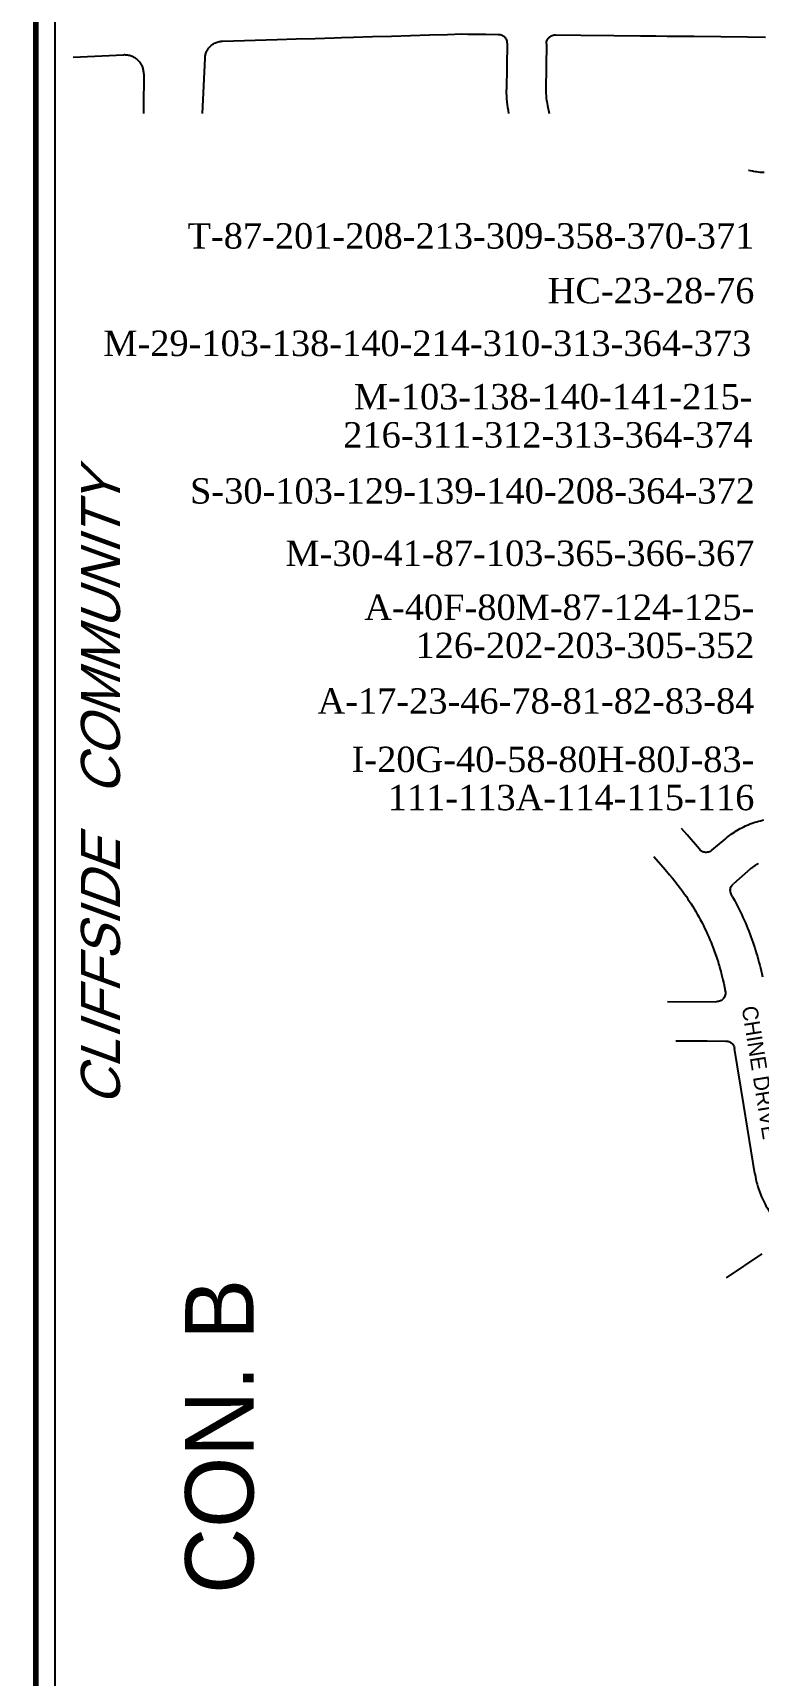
# Model space of a CAD drawing. Header units: millimetres. Extents: x 1745962 to 1749233, y 4525379 to 4529927.
# Drawn here: x 1745962 to 1746334, y 4526928 to 4527769 of the extents above; entities that cross this region are included whole.
import ezdxf
from ezdxf.enums import TextEntityAlignment as Align

# ---------------------------------------------------------------- set-up
doc = ezdxf.new("R2010")
doc.units = ezdxf.units.MM
doc.header["$LTSCALE"] = 10
doc.header["$MEASUREMENT"] = 0
for name, color, linetype in [('AROLL_LOTS', 8, 'Continuous'), ('AROLL_ROADS', 7, 'Continuous'), ('LEGEND', 7, 'Continuous'), ('ZONING_STANDARDS', 140, 'Continuous')]:
    doc.layers.add(name, color=color, linetype=linetype)
doc.styles.add('DUTCH', font='dutcheb.ttf')
doc.styles.add('Univers Condensed', font='UNVR57W.TTF')
doc.styles.add('Univers Condensed Bold', font='UNVR67W.TTF')

msp = doc.modelspace()

# ---------------------------------------------------------------- linework, layer by layer
at = {"layer": 'AROLL_LOTS'}
for points in [[(1746145.97, 4527767.19), (1746155.71, 4527767.49)], [(1746155.71, 4527767.49), (1746165.46, 4527767.78)], [(1746165.46, 4527767.78), (1746174.59, 4527768.06)], [(1746174.59, 4527768.06), (1746181.94, 4527768.28)], [(1746181.94, 4527768.28), (1746184.98, 4527768.24)], [(1746184.98, 4527768.24), (1746194.27, 4527768.14)], [(1746194.27, 4527768.14), (1746200.59, 4527768.08)], [(1746200.59, 4527768.08), (1746201.08, 4527768.05), (1746201.58, 4527767.96), (1746202.06, 4527767.82), (1746202.52, 4527767.63), (1746202.96, 4527767.39), (1746203.36, 4527767.1), (1746203.74, 4527766.77), (1746204.08, 4527766.41), (1746204.37, 4527766), (1746204.62, 4527765.57), (1746204.82, 4527765.11), (1746204.97, 4527764.63), (1746205.06, 4527764.14), (1746205.11, 4527763.46)], [(1746225.23, 4527763.26), (1746225.26, 4527763.77), (1746225.35, 4527764.25), (1746225.48, 4527764.73), (1746225.68, 4527765.2), (1746225.92, 4527765.63), (1746226.2, 4527766.04), (1746226.54, 4527766.42), (1746226.91, 4527766.75), (1746227.31, 4527767.05), (1746227.75, 4527767.3), (1746228.2, 4527767.49), (1746228.68, 4527767.65), (1746229.17, 4527767.75), (1746229.85, 4527767.79)], [(1746229.85, 4527767.79), (1746242.93, 4527767.65)], [(1746242.93, 4527767.65), (1746259.7, 4527767.48)], [(1746050.56, 4527755.87), (1746050.59, 4527756.37), (1746050.65, 4527756.87), (1746050.74, 4527757.35), (1746050.85, 4527757.84), (1746050.99, 4527758.32), (1746051.17, 4527758.79), (1746051.36, 4527759.25), (1746051.58, 4527759.7), (1746051.82, 4527760.14), (1746052.09, 4527760.57), (1746052.38, 4527760.97), (1746052.69, 4527761.36), (1746053.03, 4527761.73), (1746053.38, 4527762.09), (1746053.75, 4527762.43), (1746054.13, 4527762.74), (1746054.54, 4527763.03), (1746054.96, 4527763.3), (1746055.39, 4527763.55), (1746055.85, 4527763.76), (1746056.31, 4527763.97), (1746056.77, 4527764.14), (1746057.25, 4527764.28), (1746057.73, 4527764.4), (1746058.23, 4527764.5), (1746058.72, 4527764.57), (1746059.42, 4527764.61)], [(1746059.42, 4527764.61), (1746087.48, 4527765.45)], [(1746087.48, 4527765.45), (1746097.23, 4527765.74)], [(1746097.23, 4527765.74), (1746106.98, 4527766.03)], [(1746106.98, 4527766.03), (1746116.73, 4527766.33)], [(1746116.73, 4527766.33), (1746120.35, 4527766.43)], [(1746120.35, 4527766.43), (1746126.47, 4527766.61)], [(1746126.47, 4527766.61), (1746136.21, 4527766.9)], [(1746136.21, 4527766.9), (1746145.97, 4527767.19)], [(1746205.11, 4527763.46), (1746204.87, 4527739.92)], [(1746225.23, 4527763.26), (1746225, 4527739.72)], [(1746259.7, 4527767.48), (1746273.41, 4527767.35)], [(1746273.41, 4527767.35), (1746281.28, 4527767.27)], [(1746281.28, 4527767.27), (1746287.11, 4527767.21)], [(1746287.11, 4527767.21), (1746300.83, 4527767.07)], [(1746300.83, 4527767.07), (1746314.53, 4527766.94)], [(1746314.53, 4527766.94), (1746328.24, 4527766.8)], [(1746328.24, 4527766.8), (1746337.38, 4527766.7)], [(1745983.09, 4527756.38), (1746008.88, 4527757.68)], [(1746008.88, 4527757.68), (1746009.38, 4527757.69), (1746009.87, 4527757.67), (1746010.37, 4527757.63), (1746010.87, 4527757.57), (1746011.36, 4527757.48), (1746011.85, 4527757.36), (1746012.33, 4527757.23), (1746012.8, 4527757.06), (1746013.27, 4527756.87), (1746013.71, 4527756.66), (1746014.15, 4527756.42), (1746014.59, 4527756.16), (1746015, 4527755.88), (1746015.4, 4527755.58), (1746015.78, 4527755.26), (1746016.15, 4527754.92), (1746016.5, 4527754.56), (1746016.82, 4527754.19), (1746017.13, 4527753.8), (1746017.42, 4527753.38), (1746017.69, 4527752.96), (1746017.93, 4527752.52), (1746018.16, 4527752.08), (1746018.36, 4527751.62), (1746018.53, 4527751.15), (1746018.68, 4527750.68), (1746018.8, 4527750.19), (1746018.9, 4527749.7), (1746018.98, 4527749.2), (1746019.03, 4527748.7), (1746019.05, 4527747.95)], [(1746049.3, 4527727.64), (1746050.56, 4527755.87)], [(1746019.36, 4527747.95), (1746019.05, 4527747.95)], [(1746019.33, 4527740.78), (1746019.36, 4527747.95)], [(1746019.29, 4527731.68), (1746019.31, 4527737.68)], [(1746019.31, 4527737.68), (1746019.33, 4527740.78)], [(1746206.07, 4527727.65), (1746205.78, 4527729.13), (1746205.54, 4527730.6), (1746205.33, 4527732.09), (1746205.16, 4527733.58), (1746205.03, 4527735.08), (1746204.94, 4527736.57), (1746204.88, 4527738.07), (1746204.87, 4527739.07), (1746204.87, 4527739.92)], [(1746225, 4527739.72), (1746224.99, 4527739.22), (1746225.01, 4527738.22), (1746225.02, 4527737.73), (1746225.08, 4527736.72), (1746225.13, 4527736.23), (1746225.22, 4527735.24), (1746225.33, 4527734.24), (1746225.41, 4527733.71)], [(1746019.27, 4527727.64), (1746019.29, 4527731.68)], [(1746225.41, 4527733.71), (1746225.58, 4527732.73), (1746225.77, 4527731.72)], [(1746225.77, 4527731.72), (1746226.61, 4527727.64)], [(1746336.73, 4527697.39), (1746335.73, 4527697.4), (1746334.73, 4527697.45), (1746333.73, 4527697.54), (1746332.74, 4527697.66), (1746332.24, 4527697.73), (1746331.25, 4527697.9), (1746330.77, 4527697.99), (1746329.79, 4527698.21), (1746328.82, 4527698.46), (1746328.74, 4527698.48)], [(1746329.59, 4527363.99), (1746330.52, 4527364.34), (1746331, 4527364.5), (1746331.94, 4527364.83), (1746332.89, 4527365.12), (1746333.86, 4527365.39), (1746334.83, 4527365.65), (1746335.8, 4527365.88), (1746336.61, 4527366.06)], [(1746297.23, 4527358.42), (1746294.41, 4527361.7)], [(1746303.6, 4527351.02), (1746297.23, 4527358.42)], [(1746309.99, 4527350.49), (1746316.67, 4527356.24)], [(1746316.67, 4527356.24), (1746317.44, 4527356.88), (1746318.22, 4527357.51), (1746319.01, 4527358.12), (1746319.81, 4527358.71), (1746320.63, 4527359.28), (1746321.47, 4527359.83), (1746321.89, 4527360.1), (1746322.74, 4527360.63), (1746323.6, 4527361.13), (1746324.48, 4527361.62), (1746325.36, 4527362.08), (1746326.26, 4527362.53), (1746327.16, 4527362.96), (1746328.08, 4527363.37), (1746328.99, 4527363.75), (1746329.59, 4527363.99)], [(1746280.3, 4527347.27), (1746285.96, 4527340.67)], [(1746309.99, 4527350.49), (1746309.59, 4527350.2), (1746309.16, 4527349.94), (1746308.7, 4527349.74), (1746308.23, 4527349.58), (1746307.74, 4527349.48), (1746307.24, 4527349.44), (1746306.74, 4527349.44), (1746306.25, 4527349.51), (1746305.76, 4527349.62), (1746305.29, 4527349.79), (1746304.83, 4527350.01), (1746304.41, 4527350.28), (1746304.02, 4527350.59), (1746303.6, 4527351.02)], [(1746285.96, 4527340.67), (1746288.34, 4527337.91)], [(1746329.79, 4527340.98), (1746320.97, 4527333.41)], [(1746329.79, 4527340.98), (1746330.17, 4527341.3), (1746330.55, 4527341.63), (1746330.95, 4527341.93), (1746331.35, 4527342.22), (1746331.76, 4527342.52), (1746332.17, 4527342.8), (1746332.59, 4527343.08), (1746333.02, 4527343.33), (1746333.45, 4527343.6), (1746333.88, 4527343.84)], [(1746288.34, 4527337.91), (1746289.64, 4527336.38), (1746290.58, 4527335.22), (1746291.52, 4527334.06), (1746292.76, 4527332.48), (1746293.96, 4527330.88), (1746294.85, 4527329.67), (1746296.01, 4527328.05), (1746296.89, 4527326.78)], [(1746319.97, 4527327.73), (1746319.96, 4527327.74), (1746319.75, 4527328.17), (1746319.58, 4527328.65), (1746319.47, 4527329.13), (1746319.4, 4527329.62), (1746319.39, 4527330.13), (1746319.44, 4527330.63), (1746319.54, 4527331.12), (1746319.7, 4527331.58), (1746319.9, 4527332.04), (1746320.15, 4527332.48), (1746320.45, 4527332.88), (1746320.97, 4527333.41)], [(1746296.89, 4527326.78), (1746297.72, 4527325.54), (1746298.55, 4527324.29), (1746299.35, 4527323.02), (1746300.15, 4527321.75), (1746300.93, 4527320.47), (1746301.7, 4527319.17), (1746302.44, 4527317.87), (1746303.26, 4527316.4)], [(1746320.54, 4527326.7), (1746319.97, 4527327.73)], [(1746320.54, 4527326.7), (1746321.5, 4527324.95), (1746322.2, 4527323.62), (1746323.12, 4527321.85), (1746323.93, 4527320.23)], [(1746303.26, 4527316.4), (1746303.97, 4527315.08), (1746304.91, 4527313.32), (1746305.59, 4527311.98), (1746306.25, 4527310.63), (1746307.11, 4527308.82), (1746307.73, 4527307.46), (1746308.34, 4527306.08), (1746308.96, 4527304.64)], [(1746323.93, 4527320.23), (1746324.59, 4527318.87), (1746325.22, 4527317.52), (1746325.86, 4527316.15), (1746326.47, 4527314.79), (1746327.07, 4527313.41), (1746327.66, 4527312.03), (1746328.22, 4527310.64), (1746328.85, 4527309.08)], [(1746328.85, 4527309.08), (1746329.39, 4527307.68), (1746329.92, 4527306.27), (1746330.44, 4527304.87), (1746330.93, 4527303.45), (1746331.42, 4527302.03), (1746331.89, 4527300.6), (1746332.33, 4527299.18), (1746332.84, 4527297.56)], [(1746308.96, 4527304.64), (1746309.54, 4527303.26), (1746309.91, 4527302.34), (1746310.46, 4527300.93), (1746310.81, 4527300.01), (1746311.34, 4527298.6), (1746311.67, 4527297.66), (1746312.32, 4527295.77), (1746312.63, 4527294.81), (1746313.1, 4527293.39), (1746313.39, 4527292.43), (1746313.83, 4527291), (1746314.24, 4527289.55), (1746314.5, 4527288.59), (1746314.76, 4527287.63), (1746315.11, 4527286.24)], [(1746332.84, 4527297.56), (1746333.26, 4527296.12), (1746333.66, 4527294.67), (1746334.06, 4527293.23), (1746334.43, 4527291.77), (1746334.8, 4527290.32), (1746335.15, 4527288.86), (1746335.48, 4527287.4), (1746335.84, 4527285.74)], [(1746315.11, 4527286.24), (1746315.59, 4527284.29), (1746316.03, 4527282.35), (1746316.44, 4527280.39), (1746316.78, 4527278.64)], [(1746287.18, 4527273.13), (1746312.17, 4527273.02)], [(1746316.81, 4527278.45), (1746316.88, 4527277.96), (1746316.89, 4527277.46), (1746316.85, 4527276.96), (1746316.75, 4527276.47), (1746316.6, 4527275.99), (1746316.41, 4527275.54), (1746316.16, 4527275.1), (1746315.86, 4527274.7), (1746315.53, 4527274.32), (1746315.15, 4527274), (1746314.74, 4527273.71), (1746314.31, 4527273.47), (1746313.84, 4527273.28), (1746313.37, 4527273.13), (1746312.87, 4527273.05), (1746312.17, 4527273.02)], [(1746316.78, 4527278.64), (1746316.81, 4527278.45)], [(1746291.56, 4527253), (1746293.27, 4527252.99)], [(1746293.27, 4527252.99), (1746307.45, 4527252.93)], [(1746307.45, 4527252.93), (1746317.08, 4527252.89)], [(1746317.08, 4527252.89), (1746317.58, 4527252.86), (1746318.07, 4527252.77), (1746318.55, 4527252.63), (1746319.02, 4527252.44), (1746319.45, 4527252.2), (1746319.87, 4527251.92), (1746320.24, 4527251.59), (1746320.59, 4527251.22), (1746320.88, 4527250.82), (1746321.13, 4527250.39), (1746321.34, 4527249.93), (1746321.57, 4527249.04)], [(1746326.28, 4527219.93), (1746321.57, 4527249.04)], [(1746331.93, 4527185.05), (1746326.28, 4527219.93)], [(1746331.93, 4527185.05), (1746332.2, 4527183.58), (1746332.49, 4527182.1), (1746332.85, 4527180.64), (1746333.1, 4527179.68), (1746333.53, 4527178.24), (1746333.83, 4527177.29), (1746334.32, 4527175.87), (1746334.86, 4527174.47), (1746335.24, 4527173.55), (1746335.84, 4527172.18), (1746336.49, 4527170.81), (1746337.17, 4527169.48), (1746337.64, 4527168.61), (1746338.4, 4527167.31), (1746339.19, 4527166.03), (1746339.82, 4527165.07)], [(1746317.45, 4527131.7), (1746335.65, 4527143.91)]]:
    msp.add_lwpolyline(points, dxfattribs=at)
at = {"layer": 'LEGEND'}
msp.add_line((1745973.94, 4525390.05), (1745973.94, 4529869.67), dxfattribs=at)
at = {"layer": 'LEGEND', "const_width": 3}
msp.add_lwpolyline([(1749213.08, 4525380.34), (1745963.94, 4525380.05), (1745963.94, 4529879.67), (1749213.39, 4529879.66)], close=True, dxfattribs=at)

# ---------------------------------------------------------------- texts
at = {"layer": 'AROLL_ROADS', "style": 'Univers Condensed'}
msp.add_text('CHINE DRIVE', height=8, rotation=279.15, dxfattribs=at).set_placement((1746325.16, 4527270.19))
at = {"layer": 'LEGEND', "linetype": 'Continuous', "style": 'Univers Condensed', "oblique": 20}
msp.add_text('CLIFFSIDE   COMMUNITY', height=20, rotation=90, dxfattribs=at).set_placement((1746007.04, 4527219.59))
at = {"layer": 'LEGEND', "style": 'Univers Condensed Bold'}
msp.add_text('CON. B', height=35, rotation=90, dxfattribs=at).set_placement((1746057.89, 4526969.93), align=Align.MIDDLE_LEFT)
at = {"layer": 'ZONING_STANDARDS', "style": 'DUTCH'}
for s, p in [('T-87-201-208-213-309-358-370-371', (1746331.69, 4527664.95)), ('HC-23-28-76', (1746331.69, 4527636.93)), ('M-29-103-138-140-214-310-313-364-373', (1746330.11, 4527609.97)), ('M-103-138-140-141-215-', (1746330.71, 4527582.64)), ('216-311-312-313-364-374', (1746330.71, 4527563.12)), ('S-30-103-129-139-140-208-364-372', (1746331.93, 4527534.44)), ('M-30-41-87-103-365-366-367', (1746331.69, 4527502.52)), ('A-40F-80M-87-124-125-', (1746331.69, 4527474.89)), ('126-202-203-305-352', (1746331.69, 4527455.37)), ('A-17-23-46-78-81-82-83-84', (1746331.69, 4527426.92)), ('I-20G-40-58-80H-80J-83-', (1746331.69, 4527397.04)), ('111-113A-114-115-116', (1746331.69, 4527377.51))]:
    msp.add_text(s, height=13, dxfattribs=at).set_placement(p, align=Align.MIDDLE_RIGHT)

doc.saveas('drawing.dxf')
